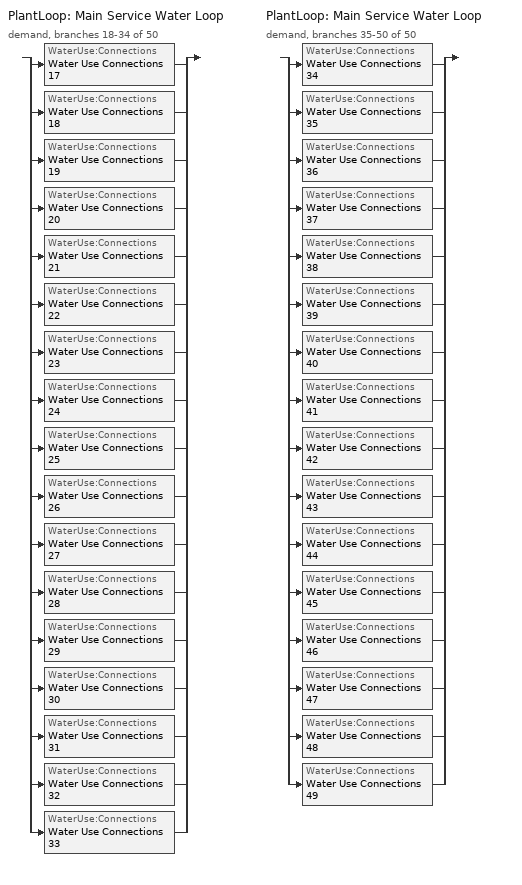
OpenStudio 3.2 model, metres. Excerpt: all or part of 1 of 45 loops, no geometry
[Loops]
PlantLoop 'Main Service Water Loop'
 demand, branches 18-34 of 50: split
  | WaterUse:Connections 'Water Use Connections 17'
  | WaterUse:Connections 'Water Use Connections 18'
  | WaterUse:Connections 'Water Use Connections 19'
  | WaterUse:Connections 'Water Use Connections 20'
  | WaterUse:Connections 'Water Use Connections 21'
  | WaterUse:Connections 'Water Use Connections 22'
  | WaterUse:Connections 'Water Use Connections 23'
  | WaterUse:Connections 'Water Use Connections 24'
  | WaterUse:Connections 'Water Use Connections 25'
  | WaterUse:Connections 'Water Use Connections 26'
  | WaterUse:Connections 'Water Use Connections 27'
  | WaterUse:Connections 'Water Use Connections 28'
  | WaterUse:Connections 'Water Use Connections 29'
  | WaterUse:Connections 'Water Use Connections 30'
  | WaterUse:Connections 'Water Use Connections 31'
  | WaterUse:Connections 'Water Use Connections 32'
  | WaterUse:Connections 'Water Use Connections 33'
PlantLoop 'Main Service Water Loop'
 demand, branches 35-50 of 50: split
  | WaterUse:Connections 'Water Use Connections 34'
  | WaterUse:Connections 'Water Use Connections 35'
  | WaterUse:Connections 'Water Use Connections 36'
  | WaterUse:Connections 'Water Use Connections 37'
  | WaterUse:Connections 'Water Use Connections 38'
  | WaterUse:Connections 'Water Use Connections 39'
  | WaterUse:Connections 'Water Use Connections 40'
  | WaterUse:Connections 'Water Use Connections 41'
  | WaterUse:Connections 'Water Use Connections 42'
  | WaterUse:Connections 'Water Use Connections 43'
  | WaterUse:Connections 'Water Use Connections 44'
  | WaterUse:Connections 'Water Use Connections 45'
  | WaterUse:Connections 'Water Use Connections 46'
  | WaterUse:Connections 'Water Use Connections 47'
  | WaterUse:Connections 'Water Use Connections 48'
  | WaterUse:Connections 'Water Use Connections 49'
[WaterUse:Connections] Drain Water Heat Exchanger Type=None; Drain Water Heat Exchanger Destination=Plant
Name | Water Use Equipment Name 1
Water Use Connections 17 | Guestroom209_212 Service Water Use 0.27gal/min
Water Use Connections 18 | Guestroom213 Service Water Use 0.07gal/min
Water Use Connections 19 | Guestroom214 Service Water Use 0.07gal/min
Water Use Connections 20 | Guestroom215_218 Service Water Use 0.27gal/min
Water Use Connections 21 | Guestroom219 Service Water Use 0.07gal/min
Water Use Connections 22 | Guestroom220_223 Service Water Use 0.27gal/min
Water Use Connections 23 | Guestroom224 Service Water Use 0.07gal/min
Water Use Connections 24 | Guestroom301 Service Water Use 0.07gal/min
Water Use Connections 25 | Guestroom302_305 Service Water Use 0.27gal/min
Water Use Connections 26 | Guestroom306_308 Service Water Use 0.22gal/min
Water Use Connections 27 | Guestroom309_312 Service Water Use 0.27gal/min
Water Use Connections 28 | Guestroom313 Service Water Use 0.07gal/min
Water Use Connections 29 | Guestroom314 Service Water Use 0.07gal/min
Water Use Connections 30 | Guestroom315_318 Service Water Use 0.27gal/min
Water Use Connections 31 | Guestroom319 Service Water Use 0.07gal/min
Water Use Connections 32 | Guestroom320_323 Service Water Use 0.27gal/min
Water Use Connections 33 | Guestroom324 Service Water Use 0.07gal/min
Water Use Connections 34 | Guestroom401 Service Water Use 0.07gal/min
Water Use Connections 35 | Guestroom402_405 Service Water Use 0.27gal/min
Water Use Connections 36 | Guestroom406_408 Service Water Use 0.22gal/min
Water Use Connections 37 | Guestroom409_412 Service Water Use 0.27gal/min
Water Use Connections 38 | Guestroom413 Service Water Use 0.07gal/min
Water Use Connections 39 | Guestroom414 Service Water Use 0.07gal/min
Water Use Connections 40 | Guestroom415_418 Service Water Use 0.27gal/min
Water Use Connections 41 | Guestroom419 Service Water Use 0.07gal/min
Water Use Connections 42 | Guestroom420_423 Service Water Use 0.27gal/min
Water Use Connections 43 | Guestroom424 Service Water Use 0.07gal/min
Water Use Connections 44 | Laundryroomflr1 Service Water Use 0.03gal/min
Water Use Connections 45 | Meetingroomflr1 Service Water Use 0.06gal/min
Water Use Connections 46 | Rearstorageflr1 Service Water Use 0.01gal/min
Water Use Connections 47 | Rearstorageflr2 Service Water Use 0.01gal/min
Water Use Connections 48 | Rearstorageflr3 Service Water Use 0.01gal/min
Water Use Connections 49 | Rearstorageflr4 Service Water Use 0.01gal/min
[WaterUse:Equipment:Definition]
Name | Peak Flow Rate {m3/s} | Target Temperature Schedule | Sensible Fraction Schedule | Latent Fraction Schedule
Guestroom209_212 Service Water Use Def 0.27gal/min | 1.68436e-05 | Schedule Ruleset 53 | Schedule Ruleset 51 | Schedule Ruleset 52
Guestroom213 Service Water Use Def 0.07gal/min | 4.2109e-06 | Schedule Ruleset 56 | Schedule Ruleset 54 | Schedule Ruleset 55
Guestroom214 Service Water Use Def 0.07gal/min | 4.2106e-06 | Schedule Ruleset 59 | Schedule Ruleset 57 | Schedule Ruleset 58
Guestroom215_218 Service Water Use Def 0.27gal/min | 1.68424e-05 | Schedule Ruleset 62 | Schedule Ruleset 60 | Schedule Ruleset 61
Guestroom219 Service Water Use Def 0.07gal/min | 4.2106e-06 | Schedule Ruleset 65 | Schedule Ruleset 63 | Schedule Ruleset 64
Guestroom220_223 Service Water Use Def 0.27gal/min | 1.68424e-05 | Schedule Ruleset 68 | Schedule Ruleset 66 | Schedule Ruleset 67
Guestroom224 Service Water Use Def 0.07gal/min | 4.2106e-06 | Schedule Ruleset 71 | Schedule Ruleset 69 | Schedule Ruleset 70
Guestroom301 Service Water Use Def 0.07gal/min | 4.2109e-06 | Schedule Ruleset 74 | Schedule Ruleset 72 | Schedule Ruleset 73
Guestroom302_305 Service Water Use Def 0.27gal/min | 1.68436e-05 | Schedule Ruleset 77 | Schedule Ruleset 75 | Schedule Ruleset 76
Guestroom306_308 Service Water Use Def 0.22gal/min | 1.36044e-05 | Schedule Ruleset 80 | Schedule Ruleset 78 | Schedule Ruleset 79
Guestroom309_312 Service Water Use Def 0.27gal/min | 1.68436e-05 | Schedule Ruleset 83 | Schedule Ruleset 81 | Schedule Ruleset 82
Guestroom313 Service Water Use Def 0.07gal/min | 4.2109e-06 | Schedule Ruleset 86 | Schedule Ruleset 84 | Schedule Ruleset 85
Guestroom314 Service Water Use Def 0.07gal/min | 4.2106e-06 | Schedule Ruleset 89 | Schedule Ruleset 87 | Schedule Ruleset 88
Guestroom315_318 Service Water Use Def 0.27gal/min | 1.68424e-05 | Schedule Ruleset 92 | Schedule Ruleset 90 | Schedule Ruleset 91
Guestroom319 Service Water Use Def 0.07gal/min | 4.2106e-06 | Schedule Ruleset 95 | Schedule Ruleset 93 | Schedule Ruleset 94
Guestroom320_323 Service Water Use Def 0.27gal/min | 1.68424e-05 | Schedule Ruleset 98 | Schedule Ruleset 96 | Schedule Ruleset 97
Guestroom324 Service Water Use Def 0.07gal/min | 4.2106e-06 | Schedule Ruleset 101 | Schedule Ruleset 99 | Schedule Ruleset 100
Guestroom401 Service Water Use Def 0.07gal/min | 4.2109e-06 | Schedule Ruleset 104 | Schedule Ruleset 102 | Schedule Ruleset 103
Guestroom402_405 Service Water Use Def 0.27gal/min | 1.68436e-05 | Schedule Ruleset 107 | Schedule Ruleset 105 | Schedule Ruleset 106
Guestroom406_408 Service Water Use Def 0.22gal/min | 1.36044e-05 | Schedule Ruleset 110 | Schedule Ruleset 108 | Schedule Ruleset 109
Guestroom409_412 Service Water Use Def 0.27gal/min | 1.68436e-05 | Schedule Ruleset 113 | Schedule Ruleset 111 | Schedule Ruleset 112
Guestroom413 Service Water Use Def 0.07gal/min | 4.2109e-06 | Schedule Ruleset 116 | Schedule Ruleset 114 | Schedule Ruleset 115
Guestroom414 Service Water Use Def 0.07gal/min | 4.2106e-06 | Schedule Ruleset 119 | Schedule Ruleset 117 | Schedule Ruleset 118
Guestroom415_418 Service Water Use Def 0.27gal/min | 1.68424e-05 | Schedule Ruleset 122 | Schedule Ruleset 120 | Schedule Ruleset 121
Guestroom419 Service Water Use Def 0.07gal/min | 4.2106e-06 | Schedule Ruleset 125 | Schedule Ruleset 123 | Schedule Ruleset 124
Guestroom420_423 Service Water Use Def 0.27gal/min | 1.68424e-05 | Schedule Ruleset 128 | Schedule Ruleset 126 | Schedule Ruleset 127
Guestroom424 Service Water Use Def 0.07gal/min | 4.2106e-06 | Schedule Ruleset 131 | Schedule Ruleset 129 | Schedule Ruleset 130
Laundryroomflr1 Service Water Use Def 0.03gal/min | 1.57974e-06 | Schedule Ruleset 134 | Schedule Ruleset 132 | Schedule Ruleset 133
Meetingroomflr1 Service Water Use Def 0.06gal/min | 3.89481e-06 | Schedule Ruleset 137 | Schedule Ruleset 135 | Schedule Ruleset 136
Rearstorageflr1 Service Water Use Def 0.01gal/min | 3.24151e-07 | Schedule Ruleset 140 | Schedule Ruleset 138 | Schedule Ruleset 139
Rearstorageflr2 Service Water Use Def 0.01gal/min | 3.24151e-07 | Schedule Ruleset 143 | Schedule Ruleset 141 | Schedule Ruleset 142
Rearstorageflr3 Service Water Use Def 0.01gal/min | 3.24151e-07 | Schedule Ruleset 146 | Schedule Ruleset 144 | Schedule Ruleset 145
Rearstorageflr4 Service Water Use Def 0.01gal/min | 3.24151e-07 | Schedule Ruleset 149 | Schedule Ruleset 147 | Schedule Ruleset 148
[WaterUse:Equipment]
Name | Water Use Equipment Definition | Space | Flow Rate Fraction Schedule
Guestroom209_212 Service Water Use 0.27gal/min | Guestroom209_212 Service Water Use Def 0.27gal/min | GuestRoom209_212 | NECB-F-Service Water Heating
Guestroom213 Service Water Use 0.07gal/min | Guestroom213 Service Water Use Def 0.07gal/min | GuestRoom213 | NECB-F-Service Water Heating
Guestroom214 Service Water Use 0.07gal/min | Guestroom214 Service Water Use Def 0.07gal/min | GuestRoom214 | NECB-F-Service Water Heating
Guestroom215_218 Service Water Use 0.27gal/min | Guestroom215_218 Service Water Use Def 0.27gal/min | GuestRoom215_218 | NECB-F-Service Water Heating
Guestroom219 Service Water Use 0.07gal/min | Guestroom219 Service Water Use Def 0.07gal/min | GuestRoom219 | NECB-F-Service Water Heating
Guestroom220_223 Service Water Use 0.27gal/min | Guestroom220_223 Service Water Use Def 0.27gal/min | GuestRoom220_223 | NECB-F-Service Water Heating
Guestroom224 Service Water Use 0.07gal/min | Guestroom224 Service Water Use Def 0.07gal/min | GuestRoom224 | NECB-F-Service Water Heating
Guestroom301 Service Water Use 0.07gal/min | Guestroom301 Service Water Use Def 0.07gal/min | GuestRoom301 | NECB-F-Service Water Heating
Guestroom302_305 Service Water Use 0.27gal/min | Guestroom302_305 Service Water Use Def 0.27gal/min | GuestRoom302_305 | NECB-F-Service Water Heating
Guestroom306_308 Service Water Use 0.22gal/min | Guestroom306_308 Service Water Use Def 0.22gal/min | GuestRoom306_308 | NECB-F-Service Water Heating
Guestroom309_312 Service Water Use 0.27gal/min | Guestroom309_312 Service Water Use Def 0.27gal/min | GuestRoom309_312 | NECB-F-Service Water Heating
Guestroom313 Service Water Use 0.07gal/min | Guestroom313 Service Water Use Def 0.07gal/min | GuestRoom313 | NECB-F-Service Water Heating
Guestroom314 Service Water Use 0.07gal/min | Guestroom314 Service Water Use Def 0.07gal/min | GuestRoom314 | NECB-F-Service Water Heating
Guestroom315_318 Service Water Use 0.27gal/min | Guestroom315_318 Service Water Use Def 0.27gal/min | GuestRoom315_318 | NECB-F-Service Water Heating
Guestroom319 Service Water Use 0.07gal/min | Guestroom319 Service Water Use Def 0.07gal/min | GuestRoom319 | NECB-F-Service Water Heating
Guestroom320_323 Service Water Use 0.27gal/min | Guestroom320_323 Service Water Use Def 0.27gal/min | GuestRoom320_323 | NECB-F-Service Water Heating
Guestroom324 Service Water Use 0.07gal/min | Guestroom324 Service Water Use Def 0.07gal/min | GuestRoom324 | NECB-F-Service Water Heating
Guestroom401 Service Water Use 0.07gal/min | Guestroom401 Service Water Use Def 0.07gal/min | GuestRoom401 | NECB-F-Service Water Heating
Guestroom402_405 Service Water Use 0.27gal/min | Guestroom402_405 Service Water Use Def 0.27gal/min | GuestRoom402_405 | NECB-F-Service Water Heating
Guestroom406_408 Service Water Use 0.22gal/min | Guestroom406_408 Service Water Use Def 0.22gal/min | GuestRoom406_408 | NECB-F-Service Water Heating
Guestroom409_412 Service Water Use 0.27gal/min | Guestroom409_412 Service Water Use Def 0.27gal/min | GuestRoom409_412 | NECB-F-Service Water Heating
Guestroom413 Service Water Use 0.07gal/min | Guestroom413 Service Water Use Def 0.07gal/min | GuestRoom413 | NECB-F-Service Water Heating
Guestroom414 Service Water Use 0.07gal/min | Guestroom414 Service Water Use Def 0.07gal/min | GuestRoom414 | NECB-F-Service Water Heating
Guestroom415_418 Service Water Use 0.27gal/min | Guestroom415_418 Service Water Use Def 0.27gal/min | GuestRoom415_418 | NECB-F-Service Water Heating
Guestroom419 Service Water Use 0.07gal/min | Guestroom419 Service Water Use Def 0.07gal/min | GuestRoom419 | NECB-F-Service Water Heating
Guestroom420_423 Service Water Use 0.27gal/min | Guestroom420_423 Service Water Use Def 0.27gal/min | GuestRoom420_423 | NECB-F-Service Water Heating
Guestroom424 Service Water Use 0.07gal/min | Guestroom424 Service Water Use Def 0.07gal/min | GuestRoom424 | NECB-F-Service Water Heating
Laundryroomflr1 Service Water Use 0.03gal/min | Laundryroomflr1 Service Water Use Def 0.03gal/min | LaundryRoomFlr1 | NECB-E-Service Water Heating
Meetingroomflr1 Service Water Use 0.06gal/min | Meetingroomflr1 Service Water Use Def 0.06gal/min | MeetingRoomFlr1 | NECB-C-Service Water Heating
Rearstorageflr1 Service Water Use 0.01gal/min | Rearstorageflr1 Service Water Use Def 0.01gal/min | RearStorageFlr1 | NECB-E-Service Water Heating
Rearstorageflr2 Service Water Use 0.01gal/min | Rearstorageflr2 Service Water Use Def 0.01gal/min | RearStorageFlr2 | NECB-E-Service Water Heating
Rearstorageflr3 Service Water Use 0.01gal/min | Rearstorageflr3 Service Water Use Def 0.01gal/min | RearStorageFlr3 | NECB-E-Service Water Heating
Rearstorageflr4 Service Water Use 0.01gal/min | Rearstorageflr4 Service Water Use Def 0.01gal/min | RearStorageFlr4 | NECB-E-Service Water Heating
[Schedule:Ruleset]
Name | Default Day Schedule
NECB-E-Service Water Heating | NECB-E-Service Water Heating Default
NECB-F-Service Water Heating | NECB-F-Service Water Heating Default
Schedule Ruleset 51 | Schedule Day 56
Schedule Ruleset 52 | Schedule Day 57
Schedule Ruleset 53 | Schedule Day 58
Schedule Ruleset 54 | Schedule Day 59
Schedule Ruleset 55 | Schedule Day 60
Schedule Ruleset 56 | Schedule Day 61
Schedule Ruleset 57 | Schedule Day 62
Schedule Ruleset 58 | Schedule Day 63
Schedule Ruleset 59 | Schedule Day 64
Schedule Ruleset 60 | Schedule Day 65
Schedule Ruleset 61 | Schedule Day 66
Schedule Ruleset 62 | Schedule Day 67
Schedule Ruleset 63 | Schedule Day 68
Schedule Ruleset 64 | Schedule Day 69
Schedule Ruleset 65 | Schedule Day 70
Schedule Ruleset 66 | Schedule Day 71
Schedule Ruleset 67 | Schedule Day 72
Schedule Ruleset 68 | Schedule Day 73
Schedule Ruleset 69 | Schedule Day 74
Schedule Ruleset 70 | Schedule Day 75
Schedule Ruleset 71 | Schedule Day 76
Schedule Ruleset 72 | Schedule Day 77
Schedule Ruleset 73 | Schedule Day 78
Schedule Ruleset 74 | Schedule Day 79
Schedule Ruleset 75 | Schedule Day 80
Schedule Ruleset 76 | Schedule Day 81
Schedule Ruleset 77 | Schedule Day 82
Schedule Ruleset 78 | Schedule Day 83
Schedule Ruleset 79 | Schedule Day 84
Schedule Ruleset 80 | Schedule Day 85
Schedule Ruleset 81 | Schedule Day 86
Schedule Ruleset 82 | Schedule Day 87
Schedule Ruleset 83 | Schedule Day 88
Schedule Ruleset 84 | Schedule Day 89
Schedule Ruleset 85 | Schedule Day 90
Schedule Ruleset 86 | Schedule Day 91
Schedule Ruleset 87 | Schedule Day 92
Schedule Ruleset 88 | Schedule Day 93
Schedule Ruleset 89 | Schedule Day 94
Schedule Ruleset 90 | Schedule Day 95
Schedule Ruleset 91 | Schedule Day 96
Schedule Ruleset 92 | Schedule Day 97
Schedule Ruleset 93 | Schedule Day 98
Schedule Ruleset 94 | Schedule Day 99
Schedule Ruleset 95 | Schedule Day 100
Schedule Ruleset 96 | Schedule Day 101
Schedule Ruleset 97 | Schedule Day 102
Schedule Ruleset 98 | Schedule Day 103
Schedule Ruleset 99 | Schedule Day 104
Schedule Ruleset 100 | Schedule Day 105
Schedule Ruleset 101 | Schedule Day 106
Schedule Ruleset 102 | Schedule Day 107
Schedule Ruleset 103 | Schedule Day 108
Schedule Ruleset 104 | Schedule Day 109
Schedule Ruleset 105 | Schedule Day 110
Schedule Ruleset 106 | Schedule Day 111
Schedule Ruleset 107 | Schedule Day 112
Schedule Ruleset 108 | Schedule Day 113
Schedule Ruleset 109 | Schedule Day 114
Schedule Ruleset 110 | Schedule Day 115
Schedule Ruleset 111 | Schedule Day 116
Schedule Ruleset 112 | Schedule Day 117
Schedule Ruleset 113 | Schedule Day 118
Schedule Ruleset 114 | Schedule Day 119
Schedule Ruleset 115 | Schedule Day 120
Schedule Ruleset 116 | Schedule Day 121
Schedule Ruleset 117 | Schedule Day 122
Schedule Ruleset 118 | Schedule Day 123
Schedule Ruleset 119 | Schedule Day 124
Schedule Ruleset 120 | Schedule Day 125
Schedule Ruleset 121 | Schedule Day 126
Schedule Ruleset 122 | Schedule Day 127
Schedule Ruleset 123 | Schedule Day 128
Schedule Ruleset 124 | Schedule Day 129
Schedule Ruleset 125 | Schedule Day 130
Schedule Ruleset 126 | Schedule Day 131
Schedule Ruleset 127 | Schedule Day 132
Schedule Ruleset 128 | Schedule Day 133
Schedule Ruleset 129 | Schedule Day 134
Schedule Ruleset 130 | Schedule Day 135
Schedule Ruleset 131 | Schedule Day 136
Schedule Ruleset 132 | Schedule Day 137
Schedule Ruleset 133 | Schedule Day 138
Schedule Ruleset 134 | Schedule Day 139
Schedule Ruleset 135 | Schedule Day 140
Schedule Ruleset 136 | Schedule Day 141
Schedule Ruleset 137 | Schedule Day 142
NECB-C-Service Water Heating | NECB-C-Service Water Heating Default
Schedule Ruleset 138 | Schedule Day 143
Schedule Ruleset 139 | Schedule Day 144
Schedule Ruleset 140 | Schedule Day 145
Schedule Ruleset 141 | Schedule Day 146
Schedule Ruleset 142 | Schedule Day 147
Schedule Ruleset 143 | Schedule Day 148
Schedule Ruleset 144 | Schedule Day 149
Schedule Ruleset 145 | Schedule Day 150
Schedule Ruleset 146 | Schedule Day 151
Schedule Ruleset 147 | Schedule Day 152
Schedule Ruleset 148 | Schedule Day 153
Schedule Ruleset 149 | Schedule Day 154
[Schedule:Day]
NECB-E-Service Water Heating Default; NECB-E-Service Water Heating Default|Wkdy Day: 8, 0, 0.05, 9, 0, 0.1, 10, 0, 0.4, 12, 0, 0.5, 13, 0, 0.7, 14, 0, 0.9, 15, 0, 0.8, 16, 0, 0.7, 17, 0, 0.8, 18, 0, 0.3, 24, 0, 0.05
NECB-E-Service Water Heating Sat Day: 10, 0, 0.05, 12, 0, 0.2, 13, 0, 0.4, 16, 0, 0.2, 24, 0, 0.05
NECB-E-Service Water Heating Sun|Hol Day; Schedule Day 57; Schedule Day 60; Schedule Day 63; Schedule Day 66; Schedule Day 69; Schedule Day 72; Schedule Day 75; Schedule Day 78; Schedule Day 81; Schedule Day 84; Schedule Day 87; Schedule Day 90; Schedule Day 93; Schedule Day 96; Schedule Day 99; Schedule Day 102; Schedule Day 105; Schedule Day 108; Schedule Day 111; Schedule Day 114; Schedule Day 117; Schedule Day 120; Schedule Day 123; Schedule Day 126; Schedule Day 129; Schedule Day 132; Schedule Day 135; Schedule Day 138; Schedule Day 141; Schedule Day 144; Schedule Day 147; Schedule Day 150; Schedule Day 153: 24, 0, 0.05
NECB-F-Service Water Heating Default; NECB-F-Service Water Heating Default|Wkdy Day: 1, 0, 0.5, 2, 0, 0.3, 3, 0, 0.2, 5, 0, 0.1, 6, 0, 0.2, 7, 0, 0.4, 8, 0, 0.6, 9, 0, 0.9, 10, 0, 0.7, 12, 0, 0.5, 13, 0, 0.4, 14, 0, 0.5, 15, 0, 0.4, 19, 0, 0.3, 20, 0, 0.5, 24, 0, 0.7
NECB-F-Service Water Heating Sat Day: 1, 0, 0.5, 2, 0, 0.3, 3, 0, 0.2, 5, 0, 0.1, 6, 0, 0.2, 7, 0, 0.4, 8, 0, 0.5, 9, 0, 0.8, 10, 0, 0.6, 15, 0, 0.5, 16, 0, 0.4, 19, 0, 0.3, 20, 0, 0.5, 24, 0, 0.7
NECB-F-Service Water Heating Sun|Hol Day: 1, 0, 0.5, 2, 0, 0.3, 3, 0, 0.2, 5, 0, 0.1, 6, 0, 0.2, 8, 0, 0.4, 9, 0, 0.6, 10, 0, 0.9, 11, 0, 0.7, 14, 0, 0.5, 15, 0, 0.4, 19, 0, 0.3, 20, 0, 0.4, 24, 0, 0.6
Schedule Day 56; Schedule Day 59; Schedule Day 62; Schedule Day 65; Schedule Day 68; Schedule Day 71; Schedule Day 74; Schedule Day 77; Schedule Day 80; Schedule Day 83; Schedule Day 86; Schedule Day 89; Schedule Day 92; Schedule Day 95; Schedule Day 98; Schedule Day 101; Schedule Day 104; Schedule Day 107; Schedule Day 110; Schedule Day 113; Schedule Day 116; Schedule Day 119; Schedule Day 122; Schedule Day 125; Schedule Day 128; Schedule Day 131; Schedule Day 134; Schedule Day 137; Schedule Day 140; Schedule Day 143; Schedule Day 146; Schedule Day 149; Schedule Day 152: 24, 0, 0.2
Schedule Day 58; Schedule Day 61; Schedule Day 64; Schedule Day 67; Schedule Day 70; Schedule Day 73; Schedule Day 76; Schedule Day 79; Schedule Day 82; Schedule Day 85; Schedule Day 88; Schedule Day 91; Schedule Day 94; Schedule Day 97; Schedule Day 100; Schedule Day 103; Schedule Day 106; Schedule Day 109; Schedule Day 112; Schedule Day 115; Schedule Day 118; Schedule Day 121; Schedule Day 124; Schedule Day 127; Schedule Day 130; Schedule Day 133; Schedule Day 136; Schedule Day 139; Schedule Day 142; Schedule Day 145; Schedule Day 148; Schedule Day 151; Schedule Day 154: 24, 0, 60
NECB-C-Service Water Heating Default; NECB-C-Service Water Heating Default|Wkdy Day: 8, 0, 0.05, 9, 0, 0.1, 10, 0, 0.2, 11, 0, 0.3, 12, 0, 0.4, 16, 0, 0.8, 17, 0, 0.6, 18, 0, 0.4, 19, 0, 0.3, 21, 0, 0.2, 24, 0, 0.05
NECB-C-Service Water Heating Sat Day: 8, 0, 0.05, 9, 0, 0.1, 10, 0, 0.2, 11, 0, 0.3, 12, 0, 0.5, 16, 0, 0.9, 17, 0, 0.7, 18, 0, 0.5, 19, 0, 0.3, 21, 0, 0.2, 24, 0, 0.05
NECB-C-Service Water Heating Sun|Hol Day: 10, 0, 0.05, 11, 0, 0.1, 12, 0, 0.2, 13, 0, 0.4, 15, 0, 0.8, 16, 0, 0.6, 17, 0, 0.4, 18, 0, 0.3, 19, 0, 0.2, 24, 0, 0.05
[Schedule:Rule] Date Specification Type=DateRange; Start Month=1; Start Day=1; End Month=12; End Day=31
Name | Schedule Ruleset | Rule Order | Day Schedule | Apply Monday | Apply Tuesday | Apply Wednesday | Apply Thursday | Apply Friday | Apply Saturday | Apply Sunday
Schedule Rule 101 | NECB-E-Service Water Heating | 2 | NECB-E-Service Water Heating Default|Wkdy Day | Yes | Yes | Yes | Yes | Yes
Schedule Rule 102 | NECB-E-Service Water Heating | 1 | NECB-E-Service Water Heating Sat Day |  |  |  |  |  | Yes
Schedule Rule 103 | NECB-E-Service Water Heating | 0 | NECB-E-Service Water Heating Sun|Hol Day |  |  |  |  |  |  | Yes
Schedule Rule 104 | NECB-F-Service Water Heating | 2 | NECB-F-Service Water Heating Default|Wkdy Day | Yes | Yes | Yes | Yes | Yes
Schedule Rule 105 | NECB-F-Service Water Heating | 1 | NECB-F-Service Water Heating Sat Day |  |  |  |  |  | Yes
Schedule Rule 106 | NECB-F-Service Water Heating | 0 | NECB-F-Service Water Heating Sun|Hol Day |  |  |  |  |  |  | Yes
Schedule Rule 107 | NECB-C-Service Water Heating | 2 | NECB-C-Service Water Heating Default|Wkdy Day | Yes | Yes | Yes | Yes | Yes
Schedule Rule 108 | NECB-C-Service Water Heating | 1 | NECB-C-Service Water Heating Sat Day |  |  |  |  |  | Yes
Schedule Rule 109 | NECB-C-Service Water Heating | 0 | NECB-C-Service Water Heating Sun|Hol Day |  |  |  |  |  |  | Yes
